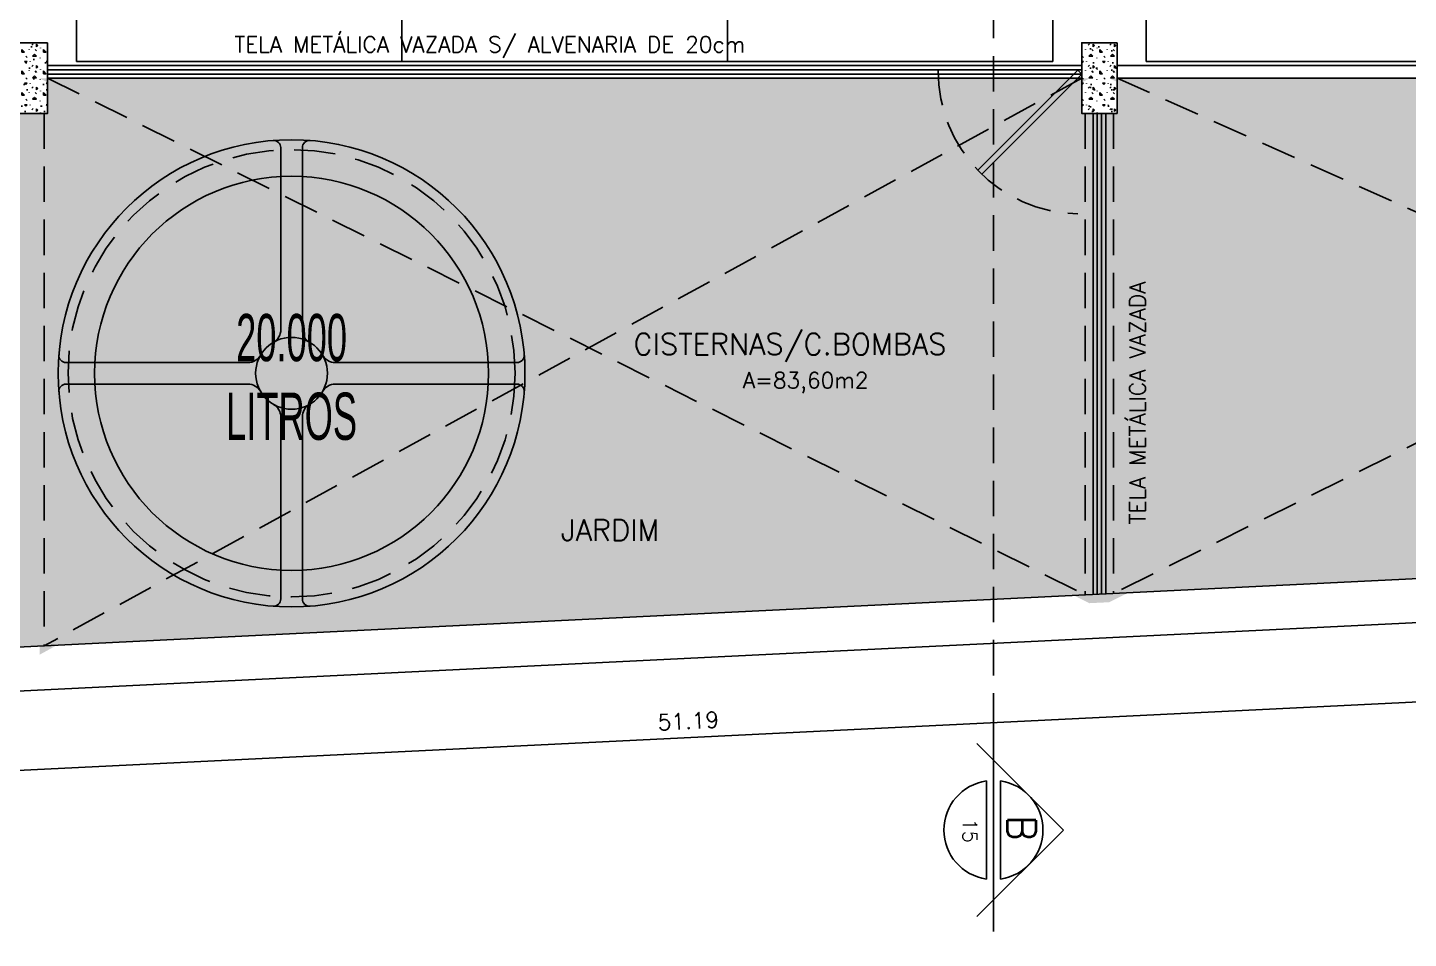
# Model space of a CAD drawing. Header units: millimetres. Extents: x -184.9 to -112.9, y 0.4 to 45.1.
# Drawn here: x -149.62 to -139.86, y 10.5 to 16.94 of the extents above; entities that cross this region are included whole.
import ezdxf
from ezdxf.enums import TextEntityAlignment as Align

# ---------------------------------------------------------------- set-up
doc = ezdxf.new("R2010")
doc.units = ezdxf.units.MM
doc.linetypes.add('DASHED2', pattern=[0.375, 0.25, -0.125])
doc.linetypes.add('HIDDEN', pattern=[0.375, 0.25, -0.125])
for name, color, linetype in [('COTA', 11, 'Continuous'), ('EM VISTA', 2, 'Continuous'), ('EMVISTA', 2, 'Continuous'), ('ESQUADRIA', 2, 'Continuous'), ('ESQUADRIA CT', 2, 'Continuous'), ('ESQUADRIAS', 2, 'Continuous'), ('HACHURA PILAR VIGA', 8, 'Continuous'), ('HIDRAULICO', 4, 'Continuous'), ('IND CORTE', 3, 'Continuous'), ('INDICACOES', 2, 'Continuous'), ('LINHA', 1, 'Continuous'), ('PAREDE', 7, 'Continuous'), ('PILAR', 21, 'Continuous'), ('PROJECAO', 1, 'DASHED2'), ('TEXTO 1', 3, 'Continuous'), ('TEXTO 2', 2, 'Continuous'), ('VERDE PL', 74, 'Continuous')]:
    doc.layers.add(name, color=color, linetype=linetype)
doc.styles.add('ROMANS', font='romans.shx')
doc.dimstyles.new('TICK75', dxfattribs={"dimtxt": 0.1125, "dimasz": 0.08800000000000001, "dimexe": 0.18, "dimexo": 0.0625, "dimgap": 0.061, "dimtad": 1, "dimrnd": 0.005, "dimzin": 4, "dimdsep": 46, "dimtxsty": 'ROMANS', "dimblk1": 'TICK', "dimblk2": 'TICK', "dimsah": 1, "dimcen": 0.09, "dimse1": 1, "dimse2": 1, "dimclrt": 2, "dimaunit": 1, "dimadec": 0, "dimazin": 0, "dimtfac": 1, "dimtix": 1, "dimtmove": 2, "dimatfit": 3, "dimldrblk": 'TICK', "dimfxl": 1, "dimtolj": 1, "dimtzin": 0, "dimarcsym": 0})
pattern_1 = [(0, (0, 0), (0.1524, 0.1524), [0.01905, -0.13335]), (90, (0, 0), (-0.1524, 0.1524), [0.01905, -0.13335]), (135, (0.01905, 0), (-0.152399999744268, 0), [0.02694076908, -0.18858538356]), (0, (0.01905, 0.085725), (0.1524, 0.1524), [0.01905, -0.13335]), (45, (0.028575, 0.0762), (0, 0.152399999744268), [0.01347037692, -0.20205576048]), (135, (0.028575, 0.0762), (-0.152399999744268, 0), [0.01347037692, -0.20205576048]), (0, (0.0762, 0.123825), (0.1524, 0.1524), [0.02694076908, -0.12545923092]), (45, (0.0762, 0.123825), (0, 0.152399999744268), [0.01905, -0.19647615264]), (135, (0.10314076908, 0.123825), (-0.152399999744268, 0), [0.01905, -0.19647615264]), (90, (0.104775, 0.0381), (-0.1524, 0.1524), [0.01905, -0.13335]), (45, (0.104775, 0.0381), (0, 0.152399999744268), [0.01347037692, -0.20205576048]), (135, (0.1143, 0.047625), (-0.152399999744268, 0), [0.01347037692, -0.20205576048]), (0, (0.01905, 0.0381), (0.1524, 0.1524), [0.009525, -0.127635]), (0, (0.13335, 0.0762), (0.1524, 0.1524), [0.009525, -0.127635]), (90, (0.085725, 0.09525), (-0.1524, 0.1524), [0.009525, -0.127635]), (135, (0.104775, 0.009525), (-0.152399999744268, 0), [0.01347037692, -0.20205576048]), (135, (0.0381, 0.1143), (-0.152399999744268, 0), [0.01347037692, -0.20205576048]), (45, (0.0714375, 0.05000625), (0, 0.152399999744268), [0.01347037692, -0.20205576048]), (90, (0.0523875, 0.01905), (-0.1524, 0.1524), [0.00238125, -0.15001875]), (90, (0.05953125, 0.08334375000000001), (-0.1524, 0.1524), [0.00238125, -0.15001875]), (90, (0.13096875, 0.1095375), (-0.1524, 0.1524), [0.00238125, -0.15001875]), (90, (0.13335, 0.028575), (-0.1524, 0.1524), [0.00238125, -0.15001875])]

# ---------------------------------------------------------------- blocks, each defined once
blk = doc.blocks.new('P100')
at = {"layer": 'ESQUADRIA CT'}
for p, q in [((-0.7344716156122219, 0.6794745755120886), (-0.7069730955621765, 0.706973095562134)), ((-0.7069730955621765, 0.706973095562134), (0, 0)), ((-0.0274985200500453, -0.0274985200500737), (-0.7344716156122219, 0.6794745755120886)), ((0, 0), (-0.0274985200500453, -0.0274985200500737))]:
    blk.add_line(p, q, dxfattribs=at)
at = {"layer": 'ESQUADRIA CT', "color": 1, "linetype": 'HIDDEN'}
blk.add_arc((-0.0137492600250084, -0.0137492600250369), 1, 89.21220060659576, 179.2122006065925, dxfattribs=at)
blk = doc.blocks.new('FORTLEV10')
at = {"layer": 'EM VISTA'}
blk.add_circle((-1.77635683940025e-15, 0), 1.189999999999998, dxfattribs=at)
at = {"layer": 'EMVISTA', "color": 1}
for points in [[(-0.1084615384693279, 0.1878608953549019, 0.2679491924667433), (-0.06507692307474144, 0.2630052534728975), (-0.06507692307130597, 1.362304556310789, 0.4376796742768829), (-0.1119047618983871, 1.405552320002784)], [(0.1084615384706922, 0.1878608953548451, -0.2679491924665979), (0.06507692307738289, 0.2630052534723859), (0.06507692308045243, 1.362304556310761, -0.4376796742759131), (0.1119047619084181, 1.405552320002215)], [(-1.405552320005684, 0.1119047619083915, 0.4376796742779412), (-1.362304556314088, 0.06507692308079527), (-0.2630052534714764, 0.06507692307712887, 0.267949192466334), (-0.1878608953538237, 0.108461538471289)], [(0.1878608953546728, 0.1084615384697543, 0.2679491924660634), (0.2630052534726701, 0.06507692307553725), (1.362304556314937, 0.06507692307184243, 0.4376796742765609), (1.405552320006903, 0.1119047618994102)], [(-1.405552320007359, -0.1119047618979323, -0.4376796742753541), (-1.362304556314999, -0.06507692307081925), (-0.2630052534718477, -0.06507692307499724, -0.2679491924664795), (-0.1878608953547332, -0.1084615384687027)], [(0.1878608953542482, -0.1084615384702943, -0.2679491924662525), (0.2630052534717588, -0.06507692307661728), (1.362304556315278, -0.06507692308028368, -0.4376796742749628), (1.405552320006874, -0.1119047619073967)], [(-0.111904761907228, -1.405552320010685, 0.4376796742770862), (-0.06507692308003143, -1.362304556318747), (-0.06507692307659063, -0.2630052534713627, 0.2679491924667093), (-0.1084615384702659, -0.1878608953533671)], [(0.1119047618991829, -1.405552320011253, -0.4376796742762056), (0.06507692307212487, -1.362304556319742), (0.0650769230755337, -0.2630052534718743, -0.2679491924664794), (0.108461538469383, -0.1878608953543903)]]:
    blk.add_lwpolyline(points, format="xyb", dxfattribs=at)
for centre, radius in [((2.486899575160351e-14, 0), 1.409999999999997), ((1.403321903126198e-13, 0), 0.2169230769894754)]:
    blk.add_circle(centre, radius, dxfattribs=at)
at = {"layer": 'PROJECAO', "color": 11, "linetype": 'HIDDEN'}
blk.add_circle((2.486899575160351e-14, 0), 1.349999999999966, dxfattribs=at)
blk = doc.blocks.new('IND CORTE')
at = {"layer": 'IND CORTE', "color": 2}
for p, q in [((-0.01223641295382549, -0.002336918017165956), (0, 0.009899494936629338)), ((0.01223641295382549, -0.002336918017165956), (0, 0.009899494936629338)), ((-0.006928203230472718, 0.0009999999999976694), (0.006928203230017971, 0.0009999999999976694)), ((-0.006928203230472718, -0.001000000000002998), (0.006928203230017971, -0.001000000000002998))]:
    blk.add_line(p, q, dxfattribs=at)
at = {"layer": 'IND CORTE', "color": 7}
blk.add_line((-0.0143468238998139, 0), (0.0143468238998139, 1.77635683940025e-15), dxfattribs=at)
at = {"layer": 'IND CORTE', "color": 2}
for start, end in [(8.213210701578635, 171.7867892984214), (188.2132107015786, 351.786789298451)]:
    blk.add_arc((0, 0), 0.006999999999999998, start, end, dxfattribs=at)
at = {"layer": 'IND CORTE', "color": 7, "style": 'ROMANS'}
blk.add_attdef('A', text='', height=0.004, dxfattribs=at).set_placement((-0.0002638541395754146, 0.003983850563503921), align=Align.MIDDLE)
at = {"layer": 'IND CORTE', "style": 'ROMANS'}
blk.add_attdef('00/00', text='', height=0.002, dxfattribs=at).set_placement((0.0001095410193556745, -0.003320245139761369), align=Align.MIDDLE)
blk = doc.blocks.new('TICK')
at = {"layer": 'COTA'}
for p, q in [((0, 1.907592907288972), (0, -1.907600000000002)), ((-1, 0), (1, 0))]:
    blk.add_line(p, q, dxfattribs=at)
at = {"layer": 'COTA', "color": 2}
blk.add_line((0.5, 0.5), (-0.5, -0.5), dxfattribs=at)
blk = doc.blocks.new('*D101')
at = {"layer": 'COTA', "color": 0, "lineweight": -2}
blk.add_line((-119.4648604567926, 13.16874072132166), (-170.4135865816012, 10.67559538838779), dxfattribs=at)
at = {"layer": 'Defpoints', "color": 0}
for p in [(-119.4043200238889, 13.73204313307892), (-170.5288358037448, 11.2302956388842), (-170.5014814091249, 10.67129430775836)]:
    blk.add_point(p, dxfattribs=at)
at = {"layer": 'COTA', "color": 0, "lineweight": -2, "xscale": 0.08800000000000001, "yscale": 0.08800000000000001, "zscale": 0.08800000000000001}
for p, rotation in [((-119.3769656292689, 13.1730418019511), 2.801499872717789), ((-170.5014814091249, 10.67129430775836), 182.8014998727178)]:
    blk.add_blockref('TICK', p, dxfattribs=dict(at, rotation=rotation))
at = {"layer": 'COTA', "color": 2, "insert": (-144.9449542203764, 12.03927792448146), "char_height": 0.1125, "attachment_point": 5, "rotation": 2.8014998727177898, "style": 'ROMANS'}
blk.add_mtext('\\A1;51.19', dxfattribs=at)

msp = doc.modelspace()

# ---------------------------------------------------------------- hatches: boundary and pattern name
at = {"layer": 'HACHURA PILAR VIGA'}
h = msp.add_hatch(dxfattribs=at)
h.set_pattern_fill('CONCRE', color=256, scale=0.006)
h.set_pattern_definition(pattern_1)
h.paths.add_polyline_path([(-149.4743200238896, 16.83054990164538), (-149.7243200238896, 16.83054990164538), (-149.7243200238896, 16.33054990164538), (-149.4743200238896, 16.33054990164538)])
h = msp.add_hatch(dxfattribs=at)
h.set_pattern_fill('CONCRE', color=256, scale=0.006)
h.set_pattern_definition(pattern_1)
h.paths.add_polyline_path([(-141.9143200238897, 16.83054990164538), (-142.1643200238897, 16.83054990164538), (-142.1643200238897, 16.33054990164538), (-141.9143200238897, 16.33054990164538)])
at = {"layer": 'VERDE PL'}
h = msp.add_hatch(dxfattribs=at)
h.set_pattern_fill('CROSS', color=256, scale=0.02, style=0)
h.set_pattern_definition([(0, (-322.7820840110102, -28.03105905125355), (0.127, 0.127), [0.0635, -0.1905]), (90, (-322.7503340110102, -28.06280905125354), (-0.127, 0.127), [0.0635, -0.1905])])
h.paths.add_polyline_path([(-157.1243200238877, 16.5789039528826), (-157.1543200238881, 16.5789039528826), (-162.2393200238871, 16.57890395288265), (-162.2393200238871, 16.56591457499701), (-159.618838718232, 14.29668644690477)])
h.paths.add_polyline_path([(-159.618838718232, 14.29668644690477), (-162.2393200238871, 16.56591457499698), (-162.2393200238871, 11.89922663896127)])
h.paths.add_polyline_path([(-153.1730306483784, 14.45439732143194), (-156.9843200238877, 16.57890395288265), (-156.9843200238877, 12.14338753196827)])
h.paths.add_polyline_path([(-149.6693200238873, 16.5789039528826), (-149.6993200238877, 16.5789039528826), (-156.9543200238874, 16.5789039528826), (-156.9843200238876, 16.5789039528826), (-153.1730306483784, 14.45439732143194)])
h.paths.add_polyline_path([(-142.1093200238883, 16.57890395288263), (-142.1393200238887, 16.57890395288263), (-149.499320023887, 16.5789039528826), (-149.5293200238873, 16.5789039528826), (-145.6461367900137, 14.63855933804953)])
h.paths.add_polyline_path([(-134.5493200238883, 16.5789039528826), (-134.5793200238888, 16.5789039528826), (-141.939320023888, 16.57890395288263), (-141.9693200238883, 16.57890395288263), (-138.0679315874418, 14.82397679958265)])
h.paths.add_polyline_path([(-128.6643200238878, 16.57890395288263), (-134.379320023888, 16.57890395288263), (-134.4093200238885, 16.57890395288263), (-131.410256518249, 14.9868714663335)])
h.paths.add_polyline_path([(-128.6643200238878, 16.57890395288263), (-131.410256518249, 14.9868714663335), (-128.6643200238878, 13.52920973399486)])
h.paths.add_polyline_path([(-162.1849497335927, 11.9489696329089), (-157.1899799417165, 12.19339548163899), (-159.618838718232, 14.29668644690477)])
h.paths.add_polyline_path([(-156.8765533603089, 12.20873282327804), (-149.768389700038, 12.55656654559601), (-153.1730306483785, 14.45439732143194)])
h.paths.add_polyline_path([(-149.4090992225351, 12.57414820946252), (-142.2188175469904, 12.92600032756974), (-145.6461367900136, 14.63855933804953)])
h.paths.add_polyline_path([(-141.8357740796941, 12.9447443297351), (-134.6697633765979, 13.2954087623732), (-138.0679315874418, 14.82397679958268)])
h.paths.add_polyline_path([(-134.2961570529332, 13.31369096357915), (-128.7679318117582, 13.58421134765487), (-131.410256518249, 14.9868714663335)])
h.paths.add_polyline_path([(-156.9843200238877, 16.33054990164541), (-157.1243200238877, 16.33054990164538), (-157.1243200238877, 12.13653671599681), (-156.9843200238877, 12.14338753196728)])
h.paths.add_polyline_path([(-157.1243200238877, 16.33054990164536), (-157.1793200238878, 16.33054990164536), (-157.1793200238878, 16.52858484198021), (-159.618838718232, 14.29668644690474), (-157.1243200238877, 12.13653671599775)])
h.paths.add_polyline_path([(-149.5293200238873, 16.33054990164538), (-149.6693200238873, 16.33054990164538), (-149.6693200238873, 12.5614144607357), (-149.5293200238873, 12.5682652767062)])
h.paths.add_polyline_path([(-149.6693200238873, 16.33054990164538), (-149.7243200238896, 16.33054990164538), (-149.7243200238896, 16.54555420535553), (-153.1730306483784, 14.45439732143194), (-149.6693200238873, 12.5013426664253)])
h.paths.add_polyline_path([(-149.4743200238896, 16.55142161496963), (-149.4743200238896, 16.33054990164538), (-149.5293200238873, 16.33054990164538), (-149.5293200238873, 12.50819348239582), (-145.6461367900137, 14.6385593380495)])
h.paths.add_polyline_path([(-141.9693200238883, 16.33054990164538), (-142.1093200238883, 16.33054990164538), (-142.1093200238883, 12.87128672882986), (-141.9693200238883, 12.8781375448003)])
h.paths.add_polyline_path([(-141.9143200238897, 16.33054990164538), (-141.9693200238883, 16.33054990164538), (-141.9693200238883, 12.87813754480118), (-138.0679315874418, 14.82397679958268), (-141.9143200238897, 16.55416378793842)])
h.paths.add_polyline_path([(-142.1643200238897, 16.33054990164538), (-142.1643200238897, 16.54873022297937), (-145.6461367900137, 14.6385593380495), (-142.1093200238883, 12.87128672883071), (-142.1093200238883, 16.33054990164538)])
h.paths.add_polyline_path([(-134.3543200238896, 16.54970757654931), (-134.3543200238896, 16.33054990164538), (-134.4093200238883, 16.33054990164538), (-134.4093200238883, 13.24808160720659), (-131.410256518249, 14.9868714663335)])
h.paths.add_polyline_path([(-134.4093200238883, 16.33054990164538), (-134.5493200238883, 16.33054990164541), (-134.5493200238883, 13.30130258554658), (-134.4093200238883, 13.3081534015171)])
h.paths.add_polyline_path([(-134.5493200238883, 16.33054990164538), (-134.6043200238896, 16.33054990164538), (-134.6043200238896, 16.55147239594871), (-138.0679315874418, 14.82397679958268), (-134.5493200238883, 13.24123079123612)])

# ---------------------------------------------------------------- linework, layer by layer
at = {"layer": 'ESQUADRIA', "color": 1}
for p, q in [((-149.4743200238896, 16.6689039528826), (-142.1643200238883, 16.6689039528826)), ((-141.9143200238883, 16.66890395288263), (-134.6043200238884, 16.66890395288263)), ((-149.4743200238896, 16.5789039528826), (-142.1643200238883, 16.5789039528826)), ((-141.9143200238883, 16.57890395288263), (-134.6043200238884, 16.57890395288263)), ((-142.0843200238897, 16.33054990164538), (-142.0843200238897, 12.93258188313578)), ((-141.9943200238897, 16.33054990164538), (-141.9943200238897, 12.93698597911683))]:
    msp.add_line(p, q, dxfattribs=at)
at = {"layer": 'ESQUADRIA'}
for p, q in [((-149.4743200238896, 16.6389039528826), (-142.1643200238883, 16.6389039528826)), ((-149.4743200238896, 16.6089039528826), (-142.1643200238883, 16.6089039528826)), ((-142.0543200238897, 16.33054990164538), (-142.0543200238897, 12.93404991512944)), ((-142.0243200238897, 16.33054990164538), (-142.0243200238897, 12.93551794712315))]:
    msp.add_line(p, q, dxfattribs=at)
at = {"layer": 'LINHA'}
for points in [[(-149.2693200238878, 16.6989039528826), (-149.2693200238878, 21.1989039528826), (-146.9693200238878, 21.1989039528826), (-146.9693200238878, 16.6989039528826)], [(-144.6693200238879, 16.6989039528826), (-144.6693200238879, 21.1989039528826), (-146.9693200238878, 21.1989039528826), (-146.9693200238878, 16.6989039528826)], [(-142.3693200238879, 16.6989039528826), (-142.3693200238879, 21.1989039528826), (-144.6693200238879, 21.1989039528826), (-144.6693200238879, 16.6989039528826)], [(-141.7093200238883, 16.69890395288263), (-141.7093200238883, 21.19890395288263), (-139.4093200238883, 21.19890395288263), (-139.4093200238883, 16.69890395288263)]]:
    msp.add_lwpolyline(points, close=True, dxfattribs=at)
at = {"layer": 'PAREDE'}
for p, q in [((-170.3063957067665, 11.55155154879219), (-119.7143200238889, 14.02724440641762)), ((-170.5288358037448, 11.2302956388842), (-118.359718193096, 13.78316009668737))]:
    msp.add_line(p, q, dxfattribs=at)
at = {"layer": 'PILAR'}
for points in [[(-149.4743200238896, 16.83054990164538), (-149.4743200238896, 16.33054990164538), (-149.7243200238896, 16.33054990164538), (-149.7243200238896, 16.83054990164538), (-149.4743200238896, 16.83054990164538)], [(-141.9143200238897, 16.83054990164538), (-141.9143200238897, 16.33054990164538), (-142.1643200238897, 16.33054990164538), (-142.1643200238897, 16.83054990164538), (-141.9143200238897, 16.83054990164538)]]:
    msp.add_lwpolyline(points, dxfattribs=at)
at = {"layer": 'PROJECAO', "color": 3}
msp.add_line((-142.7882170725539, 11.98646018991536), (-142.7882170725539, 42.13287562844252), dxfattribs=at)
at = {"layer": 'PROJECAO', "color": 11}
for p, q in [((-142.1643200238897, 16.58054990164538), (-149.4993200238873, 12.56973330869988)), ((-149.4743200238896, 16.58054990164538), (-142.1393200238883, 12.92989049114749)), ((-134.6043200238884, 16.57890395288263), (-141.9393200238883, 12.93967737110532)), ((-141.9143200238897, 16.58054990164538), (-134.5793200238883, 13.29983455355293)), ((-149.4993200238873, 16.33054990164538), (-149.4993200238873, 12.56973330869988)), ((-142.1393200238883, 16.33054990164538), (-142.1393200238883, 12.92989049114749)), ((-141.9393200238883, 16.33054990164538), (-141.9393200238883, 12.93967737110532))]:
    msp.add_line(p, q, dxfattribs=at)

# ---------------------------------------------------------------- block references
at = {"layer": 'ESQUADRIAS', "rotation": 90}
msp.add_blockref('P100', (-142.1918185439398, 16.63640247293264), dxfattribs=at)
at = {"layer": 'HIDRAULICO', "xscale": 1.170212765957568, "yscale": 1.170212765957568, "zscale": 1.170212765957568}
msp.add_blockref('FORTLEV10', (-147.7496716419573, 14.4951479587551), dxfattribs=at)
at = {"layer": 'INDICACOES', "xscale": 50, "yscale": 50, "zscale": 50, "rotation": 270}
msp.add_blockref('IND CORTE', (-142.7882170725539, 11.26911899492467), dxfattribs=at).add_auto_attribs({'A': 'B', '00/00': '15'})

# ---------------------------------------------------------------- texts
at = {"layer": 'TEXTO 1', "style": 'ROMANS'}
for s, p in [('CISTERNAS/C.BOMBAS', (-145.3323939800217, 14.62667902514093)), ('JARDIM', (-145.8451118085315, 13.31253735342514))]:
    msp.add_text(s, height=0.15, dxfattribs=at).set_placement(p)
at = {"layer": 'TEXTO 1', "insert": (-147.7496091583055, 14.46735082498139), "char_height": 0.15, "width": 1.955914408426987, "attachment_point": 5, "style": 'ROMANS'}
msp.add_mtext('\\pxqc;{\\fSwis721 LtCn BT|b0|i0|c0|p34;\\H2.2222x;\\W0.75;20.000\\PLITROS}', dxfattribs=at)
at = {"layer": 'TEXTO 2', "style": 'ROMANS'}
for s, p in [('TELA METÁLICA VAZADA S/ ALVENARIA DE 20cm', (-148.1540674445393, 16.76190566224128)), ('A=83,60m2', (-144.559071457872, 14.38993640291747))]:
    msp.add_text(s, height=0.1125, dxfattribs=at).set_placement(p)
msp.add_text('TELA METÁLICA VAZADA ', height=0.1125, rotation=90, dxfattribs=at).set_placement((-141.7130283315926, 13.42746343979829))

# ---------------------------------------------------------------- dimensions: what is measured, and where the dimension line sits
at = {"layer": 'COTA'}
dim = msp.add_linear_dim(base=(-170.5014814091249, 10.67129430775836), p1=(-119.4043200238889, 13.73204313307892), p2=(-170.5288358037448, 11.2302956388842), angle=2.801499872717789, dimstyle='TICK75', dxfattribs=at)
dim.commit()
dim.dimension.update_dxf_attribs({"geometry": '*D101', "text_midpoint": (-144.9449542203764, 12.03927792448146)})

doc.saveas('drawing.dxf')
